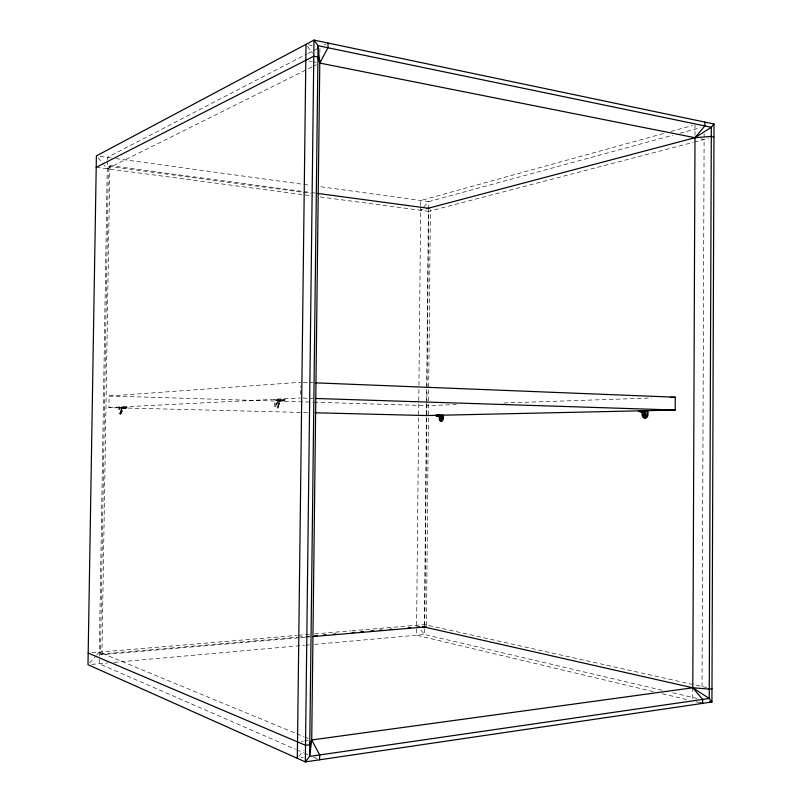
<?xml version="1.0" encoding="UTF-8"?>
<svg xmlns="http://www.w3.org/2000/svg" width="802" height="802" viewBox="0 0 802 802"><rect width="100%" height="100%" fill="white"/><g stroke="black" fill="none" stroke-linecap="round" stroke-linejoin="round"><path stroke-width="0.6" stroke-dasharray="4.01 3.01" d="M692.748 698.582L692.788 688.968M694.993 135.368L695.033 124.811M702.031 686.502L704.106 139.528L700.687 138.846M704.116 137.192L704.126 133.693M416.569 629.019L416.509 635.234L653.8 691.715M416.609 625.289L418.935 386.524M418.945 385.281L420.679 206.605M420.689 205.382L420.739 200.5L663.755 133.443M426.273 414.313L426.353 405.611L456.368 404.599M424.418 625.129L428.388 209.071M426.854 404.188L424.649 634.502L663.053 690.502M426.864 402.935L426.995 389.16M427.005 387.907L428.699 211.337L693.229 142.365M428.719 208.901L428.789 201.613L672.748 135.237M426.423 625.58L430.383 209.803M285.061 399.376L274.505 399.306L274.444 404.318A4.521 2.125 -88.4 0 0 276.5 408.148A4.521 2.125 -88.4 0 0 278.665 404.138L278.725 399.085C292.048 399.406 281.171 401.481 275.487 400.449L275.437 404.348A4.521 2.125 -88.4 0 0 277.492 408.178L276.5 408.148M278.805 400.98C280.78 398.494 286.685 402.343 280.259 400.509L282.344 400.409L282.334 400.97C274.745 400.729 281.191 401.601 281.853 400.398L279.768 400.499L279.758 401.05M279.708 400.238L279.657 404.168A4.521 2.125 -88.4 0 1 277.492 408.178M300.65 394.363L300.75 385.892M319.898 52.1L319.938 48.441M107.358 160.811L99.157 663.715L295.467 749.258M107.368 159.678L107.408 157.403L306.675 54.115M305.351 637.219L101.934 654.673L100.481 654.071L108.42 166.325L109.884 165.593L310.354 192.46M101.934 654.673L109.884 165.593M307.557 412.579L108.892 407.596L109.082 396.008L300.79 382.253M120.861 414.012A3.519 1.283 -88.6 0 0 122.185 410.915L122.235 407.867L119.678 407.987L119.628 411.025A3.519 1.283 -88.6 0 0 120.861 414.012L120.029 414.002A3.519 1.283 -88.6 0 1 118.806 411.005L118.866 407.095L126.987 407.165L121.413 406.965L121.353 410.895A3.519 1.283 -88.6 0 1 120.029 414.002M122.084 408.398L125.623 408.028L122.094 408.408L124.28 407.957L123.017 408.459M119.678 407.987L126.967 408.048L126.987 407.165M121.533 411.165L121.934 411.406A1.744 0.642 -88.6 0 1 121.292 412.719L120.881 412.709A1.744 0.642 -88.6 0 1 120.28 411.446L120.3 410.544A1.744 0.642 -88.6 0 1 120.932 409.231L121.353 409.241A1.744 0.642 -88.6 0 1 121.944 410.504L120.711 410.554A1.744 0.642 -88.6 0 1 121.353 409.241M279.066 404.509L279.046 404.81A2.236 1.053 -88.4 0 1 278.003 406.514A2.236 1.053 -88.4 0 1 277.011 404.9L276.5 404.589L278.575 404.499M126.967 408.048L125.142 407.937M298.845 756.396L303.387 750.592M89.613 662.923L96.1 655.725M96.912 654.823L99.348 652.126L295.567 733.279M307.778 53.533L318.845 47.799M323.988 45.133L326.003 44.09M311.938 66.957L107.227 168.761L104.13 165.082M313.061 66.406L316.409 64.731M670.973 131.448L692.627 125.473M679.996 133.262L700.527 127.678M423.065 209.633L420.649 210.264L428.789 201.613L319.186 186.535M694.442 142.044L708.487 138.385M300.88 757.81L303.246 757.469M301.081 741.419L303.447 741.098M304.63 740.928L308.179 740.447M91.709 664.387L107.869 662.933M114.095 662.372L304.499 645.289M305.752 645.169L309.482 644.838M314.464 644.387L424.649 634.502L419.827 628.979M100.481 654.071L297.321 637.239M298.575 637.129L309.783 636.176M306.605 637.109L310.344 636.788M91.899 652.748L297.171 635.395M298.414 635.284L309.612 634.342M314.584 633.921L350.664 630.863M351.908 630.763L424.749 624.598L707.554 687.745M108.892 407.596L300.6 397.993M279.076 403.947L276.51 404.028L277.021 403.737A2.236 1.053 -88.4 0 1 278.063 402.043A2.236 1.053 -88.4 0 1 279.066 403.657L278.585 403.937M121.944 411.175L120.701 411.456A1.744 0.642 -88.6 0 0 121.292 412.719M503.897 402.995L651.495 398.013M124.049 407.957L125.613 408.017M123.668 408.038L122.104 407.977M278.063 402.043L277.562 402.023A2.236 1.053 -88.4 0 0 276.53 403.727L276.51 404.88A2.236 1.053 -88.4 0 0 277.512 406.504L278.003 406.514M124.691 408.408L125.603 408.449M275.487 400.449L285.051 400.499M109.082 396.008L312.69 402.173M313.933 402.203L426.353 405.611M303.096 398.073L313.091 398.393M282.334 400.97L283.286 401.04M303.286 382.353L308.279 382.554M309.532 382.604L313.281 382.755M96.21 167.307L312.87 195.999M320.299 196.981L428.699 211.337M311.587 192.63L315.306 193.122M108.42 166.325L310.575 193.332M100.07 156.4L111.127 157.914M116.079 158.595L310.514 185.342M309.301 60.982L311.627 61.443M312.79 61.674L316.279 62.376M308.339 44.822L312.98 45.784M278.815 400.429L283.296 400.479M672.788 692.788L698.331 698.793M662.322 693.74L687.875 699.825M696.056 701.77L700.467 702.823M296.72 733.75L303.647 736.617M304.8 737.098L308.269 738.522M296.61 749.76L303.497 752.767M304.65 753.258L308.088 754.762M313.562 757.148L317.602 758.913M97.944 157.733L103.358 164.169M307.457 46.316L312.529 53.213M277.572 402.023A2.236 1.053 -88.4 0 1 278.565 403.637L278.555 404.799A2.236 1.053 -88.4 0 1 277.512 406.504M120.932 409.231A1.744 0.642 -88.6 0 1 121.533 410.494L121.513 411.396A1.744 0.642 -88.6 0 1 120.881 412.709"/><path stroke-width="1.2" d="M315.056 412.769L426.263 415.556L675.194 410.043L675.254 397.211L315.777 382.855M704.878 122.094L704.858 125.924L694.983 137.713L426.684 208.67M714.011 124.009L711.935 701.991L305.321 761.9L87.989 664.718L96.4 155.889L313.983 40.1L714.011 124.009L711.324 127.267L694.983 137.713L319.767 63.067L317.943 57.062L313.793 56.22L96.21 167.307M642.372 412.038L644.176 412.007L640.898 411.556M642.071 411.657L642.051 414.865A3.709 2.657 -88.3 0 0 644.678 418.032A3.709 2.657 -88.3 0 0 647.334 414.774L647.344 411.546L638.933 411.516L639.725 411.586M642.743 411.797L642.723 414.885A3.709 2.657 -88.3 0 0 642.873 415.737M643.485 411.496L641.229 412.017M437.812 416.278C444.268 416.438 433.822 416.118 438.674 415.917M438.123 415.907L439.817 415.877M442.674 415.907L439.215 415.977L439.195 418.584A3.007 1.744 -88.7 0 0 440.899 421.15A3.007 1.744 -88.7 0 0 442.654 418.514L442.674 415.907L436.158 415.857M297.321 758.321L306.013 44.341M328.018 43.047L327.968 47.749L319.767 63.067L318.073 45.704L313.983 40.1L305.321 761.9L309.612 756.406L311.727 739.955L319.797 60.631M319.627 759.795L319.687 754.943L311.727 739.955L692.798 687.775L709.269 689.108L711.986 688.728M440.077 418.383L439.787 418.173A1.494 0.862 -88.7 0 1 440.629 417.05A1.494 0.862 -88.7 0 1 441.461 418.143L441.772 418.343M441.471 418.714L441.451 418.915A1.494 0.862 -88.7 0 1 440.609 420.027A1.494 0.862 -88.7 0 1 439.777 418.945L441.772 418.724M643.054 414.604L643.084 414.353A1.835 1.313 -88.3 0 1 644.367 412.97A1.835 1.313 -88.3 0 1 645.63 414.313L643.394 414.614M311.727 739.955L309.742 744.707L305.522 745.299L88.18 653.069M314.765 635.745L317.261 635.535M323.487 635.004L325.983 634.793M333.452 634.151L335.948 633.941M352.138 632.557L354.634 632.337M360.86 631.806L363.356 631.595M370.835 630.953L373.321 630.743M379.557 630.212L382.043 630.001M389.521 629.359L392.008 629.149M408.208 627.765L410.694 627.545M416.93 627.014L419.416 626.803M312.84 636.577L426.413 626.833M670.251 397.371L675.254 397.211M643.695 411.566C645.53 411.446 638.763 411.446 641.229 411.566M643.124 411.637L647.344 411.546M439.767 418.373L441.471 418.343M643.054 415.065L645.63 415.266A1.835 1.313 -88.3 0 1 644.347 416.649A1.835 1.313 -88.3 0 1 643.074 415.306L643.394 415.075M439.436 415.927L440.308 415.907L438.955 415.857M642.342 411.937L640.898 412.007M439.215 415.977L436.148 415.877M315.587 398.474L675.194 410.043M642.743 410.764L638.993 410.624L648.016 410.644L647.996 414.794A3.709 2.657 -88.3 0 1 644.116 417.652M317.782 193.452L429.15 208.38M713.96 136.962L711.284 136.42L694.983 137.713L692.798 687.775L702.692 699.424L702.672 703.354L700.467 702.823M422.714 626.673L692.798 687.775L709.239 698.482L711.935 701.991L709.72 701.469M643.765 413.541A1.835 1.313 -88.3 0 1 645.039 413.04A1.835 1.313 -88.3 0 1 645.961 414.323L645.961 415.276A1.835 1.313 -88.3 0 1 644.678 416.659A1.835 1.313 -88.3 0 1 643.415 415.316L643.415 414.363A1.835 1.313 -88.3 0 1 643.555 413.922M643.595 417.16A3.709 2.657 -88.3 0 1 643.174 416.509M440.087 418.183A1.494 0.862 -88.7 0 1 440.94 417.06A1.494 0.862 -88.7 0 1 441.762 418.153L441.752 418.915A1.494 0.862 -88.7 0 1 440.91 420.037A1.494 0.862 -88.7 0 1 440.087 418.945M440.087 419.917A3.007 1.744 -88.7 0 0 441.922 421.07A3.007 1.744 -88.7 0 0 443.265 418.534L443.295 415.175L436.168 415.115L439.827 415.256L439.797 418.594A3.007 1.744 -88.7 0 0 439.897 419.286M711.324 127.267L709.239 698.482L309.612 756.406L318.073 45.704L711.324 127.267"/></g></svg>
